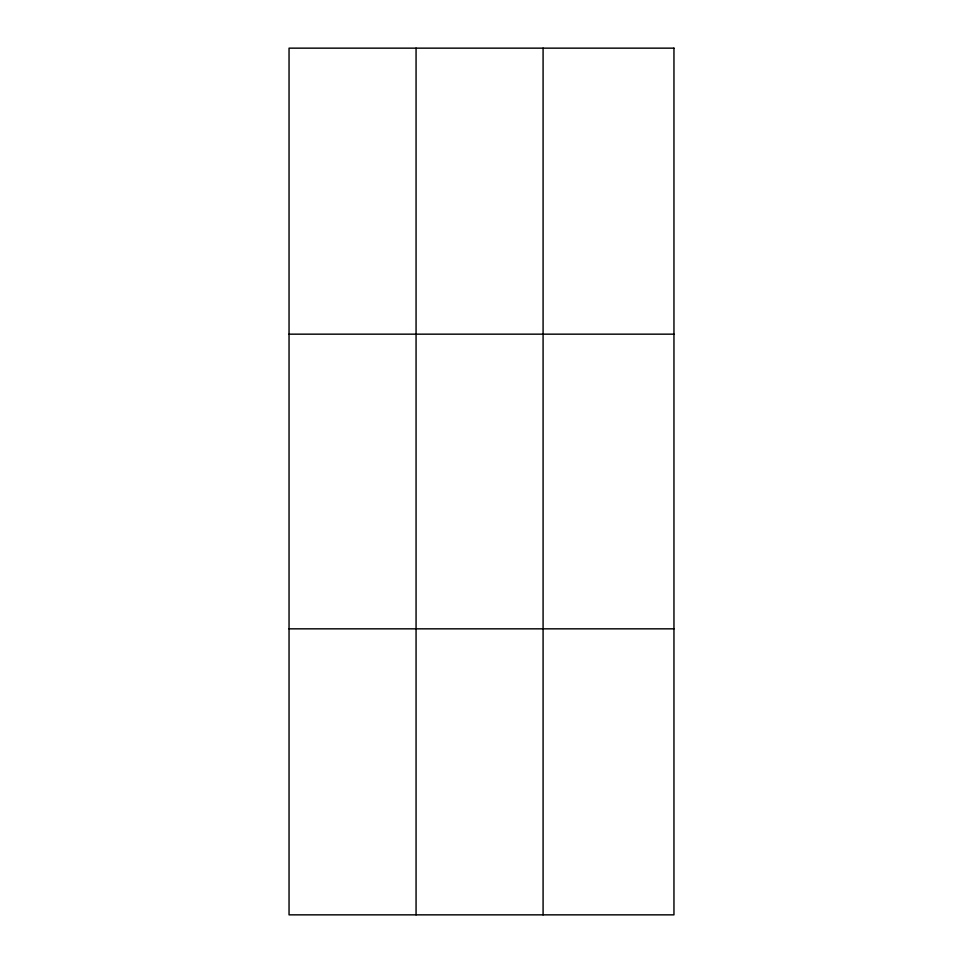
<?xml version="1.0" encoding="UTF-8"?>
<svg xmlns="http://www.w3.org/2000/svg" width="963" height="963" viewBox="0 0 963 963"><rect width="100%" height="100%" fill="white"/><g stroke="black" fill="none" stroke-linecap="round" stroke-linejoin="round"><path stroke-width="1.44" d="M416.064 48.15L416.064 914.85M543.084 48.15L543.084 914.85M289.044 334.161L673.956 334.161M289.044 628.839L673.956 628.839M673.956 48.15L673.956 914.85L289.044 914.85L289.044 48.15L673.956 48.15"/></g></svg>
